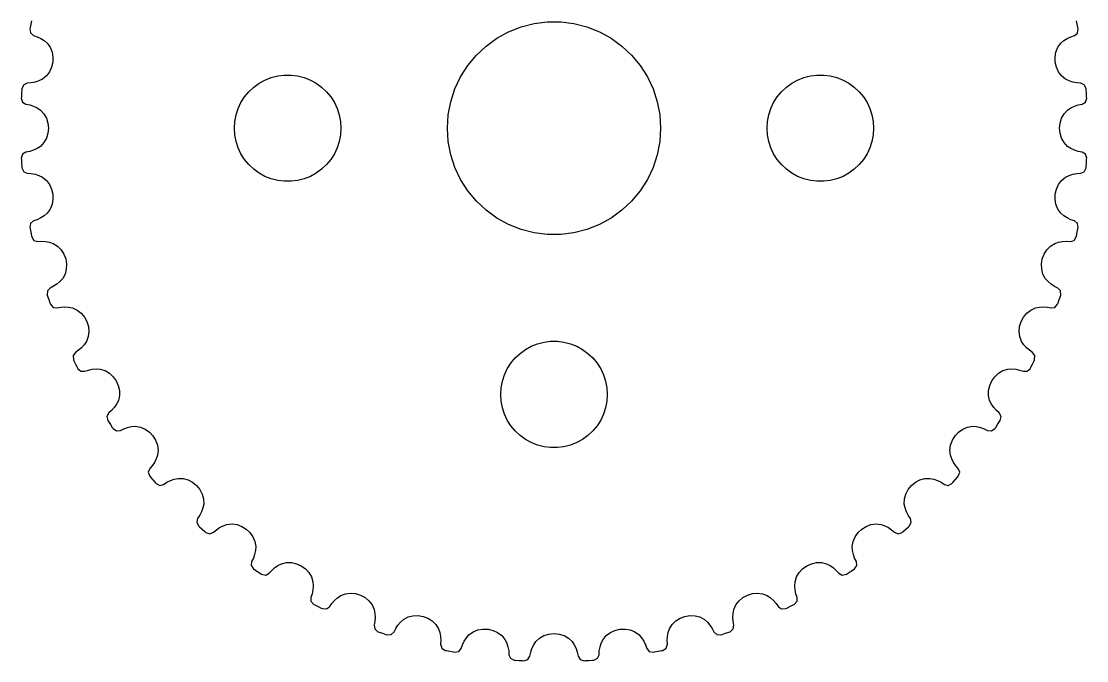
# Model space of a CAD drawing. Header units: metres. Extents: x -15 to 15, y 95 to 125.
# Drawn here: x -15 to 15, y 95 to 113.01 of the extents above; entities that cross this region are included whole.
import ezdxf

# ---------------------------------------------------------------- set-up
doc = ezdxf.new("R2010")
doc.units = ezdxf.units.M

msp = doc.modelspace()

# ---------------------------------------------------------------- linework, layer by layer
for p, q in [((-14.755, 112.835), (-14.762, 112.798)), ((-14.7362, 112.931), (-14.755, 112.835)), ((-14.7167, 113.028), (-14.7362, 112.931)), ((-1.27733, 112.714), (-0.927048, 112.853)), ((-0.927048, 112.853), (-0.562134, 112.947)), ((-0.562134, 112.947), (-0.18837, 112.994)), ((-0.18837, 112.994), (0.18837, 112.994)), ((0.18837, 112.994), (0.562134, 112.947)), ((0.562134, 112.947), (0.927048, 112.853)), ((0.927048, 112.853), (1.27733, 112.714)), ((14.7362, 112.931), (14.7167, 113.028)), ((14.755, 112.835), (14.7362, 112.931)), ((14.762, 112.798), (14.755, 112.835)), ((-14.762, 112.798), (-14.7398, 112.682)), ((-14.7398, 112.682), (-14.6547, 112.614)), ((-14.6547, 112.614), (-14.5506, 112.577)), ((-14.5506, 112.577), (-14.4515, 112.528)), ((-14.4515, 112.528), (-14.358, 112.468)), ((-1.91226, 112.312), (-1.60747, 112.533)), ((-1.60747, 112.533), (-1.27733, 112.714)), ((1.27733, 112.714), (1.60747, 112.533)), ((1.60747, 112.533), (1.91226, 112.312)), ((14.358, 112.467), (14.4515, 112.528)), ((14.4515, 112.528), (14.5506, 112.577)), ((14.5506, 112.577), (14.6547, 112.614)), ((14.6547, 112.614), (14.7399, 112.681)), ((14.7399, 112.681), (14.762, 112.798)), ((-14.358, 112.468), (-14.2707, 112.395)), ((-14.2707, 112.395), (-14.1882, 112.278)), ((-14.1882, 112.278), (-14.1346, 112.145)), ((-2.1869, 112.054), (-1.91226, 112.312)), ((1.91226, 112.312), (2.1869, 112.054)), ((14.1346, 112.145), (14.1882, 112.278)), ((14.1882, 112.278), (14.2707, 112.395)), ((14.2707, 112.395), (14.358, 112.467)), ((-14.1346, 112.145), (-14.1102, 112.003)), ((-14.1102, 112.003), (-14.1147, 111.858)), ((-2.42705, 111.763), (-2.1869, 112.054)), ((2.1869, 112.054), (2.42705, 111.763)), ((14.1102, 112.003), (14.1346, 112.145)), ((14.1147, 111.858), (14.1102, 112.003)), ((-14.1479, 111.717), (-14.2082, 111.586)), ((-14.1147, 111.858), (-14.1479, 111.717)), ((-2.62891, 111.445), (-2.42705, 111.763)), ((2.42705, 111.763), (2.62891, 111.445)), ((14.1479, 111.717), (14.1147, 111.858)), ((14.2082, 111.586), (14.1479, 111.717)), ((-14.5074, 111.333), (-14.6135, 111.298)), ((-14.4043, 111.38), (-14.5074, 111.333)), ((-14.2942, 111.472), (-14.4043, 111.38)), ((-14.2082, 111.586), (-14.2942, 111.472)), ((-8.30373, 111.266), (-8.13866, 111.357)), ((-8.13866, 111.357), (-7.96352, 111.427)), ((-7.96352, 111.427), (-7.78107, 111.473)), ((-7.78107, 111.473), (-7.59418, 111.497)), ((-7.59418, 111.497), (-7.40581, 111.497)), ((-7.40581, 111.497), (-7.21892, 111.473)), ((-7.21892, 111.473), (-7.03647, 111.427)), ((-7.03647, 111.427), (-6.86133, 111.357)), ((-6.86133, 111.357), (-6.69626, 111.266)), ((-2.78932, 111.104), (-2.62891, 111.445)), ((2.62891, 111.445), (2.78932, 111.104)), ((6.69626, 111.266), (6.86133, 111.357)), ((6.86133, 111.357), (7.03647, 111.427)), ((7.03647, 111.427), (7.21892, 111.473)), ((7.21892, 111.473), (7.40581, 111.497)), ((7.40581, 111.497), (7.59418, 111.497)), ((7.59418, 111.497), (7.78107, 111.473)), ((7.78107, 111.473), (7.96352, 111.427)), ((7.96352, 111.427), (8.13866, 111.357)), ((8.13866, 111.357), (8.30373, 111.266)), ((14.2942, 111.472), (14.2082, 111.586)), ((14.4043, 111.38), (14.2942, 111.472)), ((14.5074, 111.333), (14.4043, 111.38)), ((14.6135, 111.298), (14.5074, 111.333)), ((-14.9859, 111.081), (-14.9927, 110.983)), ((-14.9831, 111.118), (-14.9859, 111.081)), ((-14.9316, 111.225), (-14.9831, 111.118)), ((-14.8318, 111.268), (-14.9316, 111.225)), ((-14.7219, 111.277), (-14.8318, 111.268)), ((-14.6135, 111.298), (-14.7219, 111.277)), ((-8.71352, 110.882), (-8.59344, 111.027)), ((-8.59344, 111.027), (-8.45613, 111.156)), ((-8.45613, 111.156), (-8.30373, 111.266)), ((-6.69626, 111.266), (-6.54385, 111.156)), ((-6.54385, 111.156), (-6.40654, 111.027)), ((-6.40654, 111.027), (-6.28647, 110.882)), ((-2.90575, 110.746), (-2.78932, 111.104)), ((2.78932, 111.104), (2.90575, 110.746)), ((6.28647, 110.882), (6.40654, 111.027)), ((6.40654, 111.027), (6.54385, 111.156)), ((6.54385, 111.156), (6.69626, 111.266)), ((8.30373, 111.266), (8.45613, 111.156)), ((8.45613, 111.156), (8.59344, 111.027)), ((8.59344, 111.027), (8.71352, 110.882)), ((14.7219, 111.276), (14.6135, 111.298)), ((14.8318, 111.268), (14.7219, 111.276)), ((14.9316, 111.225), (14.8318, 111.268)), ((14.9831, 111.118), (14.9316, 111.225)), ((14.9859, 111.081), (14.9831, 111.118)), ((14.9927, 110.983), (14.9859, 111.081)), ((-14.9988, 110.885), (-15.0009, 110.847)), ((-15.0009, 110.847), (-14.9638, 110.735)), ((-14.9927, 110.983), (-14.9988, 110.885)), ((-14.9638, 110.735), (-14.8705, 110.678)), ((-8.89465, 110.552), (-8.81445, 110.723)), ((-8.81445, 110.723), (-8.71352, 110.882)), ((-6.28647, 110.882), (-6.18553, 110.723)), ((-6.18553, 110.723), (-6.10533, 110.552)), ((-2.97633, 110.376), (-2.90575, 110.746)), ((2.90575, 110.746), (2.97633, 110.376)), ((6.10533, 110.552), (6.18553, 110.723)), ((6.18553, 110.723), (6.28647, 110.882)), ((8.71352, 110.882), (8.81445, 110.723)), ((8.81445, 110.723), (8.89465, 110.552)), ((14.8705, 110.678), (14.9638, 110.735)), ((14.9638, 110.735), (15.0009, 110.847)), ((14.9988, 110.885), (14.9927, 110.983)), ((15.0009, 110.847), (14.9988, 110.885)), ((-14.8705, 110.678), (-14.7626, 110.656)), ((-14.7626, 110.656), (-14.6579, 110.621)), ((-14.6579, 110.621), (-14.5572, 110.572)), ((-14.5572, 110.572), (-14.4612, 110.512)), ((-14.4612, 110.512), (-14.3641, 110.406)), ((-8.95287, 110.373), (-8.89465, 110.552)), ((-6.10533, 110.552), (-6.04712, 110.373)), ((6.04712, 110.373), (6.10533, 110.552)), ((8.89465, 110.552), (8.95287, 110.373)), ((14.3641, 110.406), (14.4612, 110.512)), ((14.4612, 110.512), (14.5572, 110.572)), ((14.5572, 110.572), (14.6579, 110.62)), ((14.6579, 110.62), (14.7626, 110.656)), ((14.7626, 110.656), (14.8705, 110.678)), ((-14.3641, 110.406), (-14.2937, 110.282)), ((-14.2937, 110.282), (-14.2509, 110.144)), ((-14.2509, 110.144), (-14.2365, 110)), ((-9, 110), (-8.98816, 110.188)), ((-8.98816, 110.188), (-8.95287, 110.373)), ((-6.04712, 110.373), (-6.01183, 110.188)), ((-6.01183, 110.188), (-6, 110)), ((-3, 110), (-2.97633, 110.376)), ((2.97633, 110.376), (3, 110)), ((6, 110), (6.01183, 110.188)), ((6.01183, 110.188), (6.04712, 110.373)), ((8.95287, 110.373), (8.98816, 110.188)), ((8.98816, 110.188), (9, 110)), ((14.2365, 110), (14.2509, 110.144)), ((14.2509, 110.144), (14.2937, 110.282)), ((14.2937, 110.282), (14.3641, 110.406)), ((-14.2509, 109.856), (-14.2937, 109.718)), ((-14.2365, 110), (-14.2509, 109.856)), ((-8.98816, 109.812), (-9, 110)), ((-8.95287, 109.627), (-8.98816, 109.812)), ((-6.01183, 109.812), (-6.04712, 109.627)), ((-6, 110), (-6.01183, 109.812)), ((-2.97633, 109.624), (-3, 110)), ((3, 110), (2.97633, 109.624)), ((6.01183, 109.812), (6, 110)), ((6.04712, 109.627), (6.01183, 109.812)), ((8.98816, 109.812), (8.95287, 109.627)), ((9, 110), (8.98816, 109.812)), ((14.2509, 109.856), (14.2365, 110)), ((14.2937, 109.718), (14.2509, 109.856)), ((-14.3641, 109.594), (-14.4612, 109.488)), ((-14.2937, 109.718), (-14.3641, 109.594)), ((-8.89465, 109.448), (-8.95287, 109.627)), ((-6.04712, 109.627), (-6.10533, 109.448)), ((-2.90575, 109.254), (-2.97633, 109.624)), ((2.97633, 109.624), (2.90575, 109.254)), ((6.10533, 109.448), (6.04712, 109.627)), ((8.95287, 109.627), (8.89465, 109.448)), ((14.3641, 109.594), (14.2937, 109.718)), ((14.4612, 109.488), (14.3641, 109.594)), ((-14.9638, 109.265), (-15.0009, 109.153)), ((-14.8705, 109.322), (-14.9638, 109.265)), ((-14.7626, 109.344), (-14.8705, 109.322)), ((-14.6579, 109.38), (-14.7626, 109.344)), ((-14.5572, 109.428), (-14.6579, 109.38)), ((-14.4612, 109.488), (-14.5572, 109.428)), ((-8.81445, 109.277), (-8.89465, 109.448)), ((-8.71352, 109.118), (-8.81445, 109.277)), ((-6.18553, 109.277), (-6.28647, 109.118)), ((-6.10533, 109.448), (-6.18553, 109.277)), ((-2.78932, 108.896), (-2.90575, 109.254)), ((2.90575, 109.254), (2.78932, 108.896)), ((6.18553, 109.277), (6.10533, 109.448)), ((6.28647, 109.118), (6.18553, 109.277)), ((8.81445, 109.277), (8.71352, 109.118)), ((8.89465, 109.448), (8.81445, 109.277)), ((14.5572, 109.428), (14.4612, 109.488)), ((14.6579, 109.379), (14.5572, 109.428)), ((14.7626, 109.344), (14.6579, 109.379)), ((14.8705, 109.322), (14.7626, 109.344)), ((14.9638, 109.265), (14.8705, 109.322)), ((15.0009, 109.153), (14.9638, 109.265)), ((-15.0009, 109.153), (-14.9988, 109.115)), ((-14.9988, 109.115), (-14.9927, 109.017)), ((-14.9927, 109.017), (-14.9859, 108.919)), ((-14.9859, 108.919), (-14.9831, 108.882)), ((-8.59344, 108.973), (-8.71352, 109.118)), ((-8.45613, 108.844), (-8.59344, 108.973)), ((-6.40654, 108.973), (-6.54385, 108.844)), ((-6.28647, 109.118), (-6.40654, 108.973)), ((6.40654, 108.973), (6.28647, 109.118)), ((6.54385, 108.844), (6.40654, 108.973)), ((8.59344, 108.973), (8.45613, 108.844)), ((8.71352, 109.118), (8.59344, 108.973)), ((14.9831, 108.882), (14.9859, 108.919)), ((14.9859, 108.919), (14.9927, 109.017)), ((14.9927, 109.017), (14.9988, 109.115)), ((14.9988, 109.115), (15.0009, 109.153)), ((-14.9831, 108.882), (-14.9316, 108.775)), ((-14.9316, 108.775), (-14.8318, 108.732)), ((-14.8318, 108.732), (-14.7219, 108.724)), ((-14.7219, 108.724), (-14.6135, 108.702)), ((-14.6135, 108.702), (-14.5074, 108.667)), ((-14.5074, 108.667), (-14.4043, 108.62)), ((-14.4043, 108.62), (-14.2942, 108.528)), ((-8.30373, 108.734), (-8.45613, 108.844)), ((-8.13866, 108.643), (-8.30373, 108.734)), ((-7.96352, 108.573), (-8.13866, 108.643)), ((-6.86133, 108.643), (-7.03647, 108.573)), ((-6.69626, 108.734), (-6.86133, 108.643)), ((-6.54385, 108.844), (-6.69626, 108.734)), ((-2.62891, 108.555), (-2.78932, 108.896)), ((2.78932, 108.896), (2.62891, 108.555)), ((6.69626, 108.734), (6.54385, 108.844)), ((6.86133, 108.643), (6.69626, 108.734)), ((7.03647, 108.573), (6.86133, 108.643)), ((8.13866, 108.643), (7.96352, 108.573)), ((8.30373, 108.734), (8.13866, 108.643)), ((8.45613, 108.844), (8.30373, 108.734)), ((14.2942, 108.528), (14.4043, 108.62)), ((14.4043, 108.62), (14.5074, 108.667)), ((14.5074, 108.667), (14.6135, 108.702)), ((14.6135, 108.702), (14.7219, 108.723)), ((14.7219, 108.723), (14.8318, 108.732)), ((14.8318, 108.732), (14.9316, 108.775)), ((14.9316, 108.775), (14.9831, 108.882)), ((-14.2942, 108.528), (-14.2082, 108.414)), ((-14.2082, 108.414), (-14.1479, 108.283)), ((-7.78107, 108.527), (-7.96352, 108.573)), ((-7.59418, 108.503), (-7.78107, 108.527)), ((-7.40581, 108.503), (-7.59418, 108.503)), ((-7.21892, 108.527), (-7.40581, 108.503)), ((-7.03647, 108.573), (-7.21892, 108.527)), ((-2.42705, 108.237), (-2.62891, 108.555)), ((2.62891, 108.555), (2.42705, 108.237)), ((7.21892, 108.527), (7.03647, 108.573)), ((7.40581, 108.503), (7.21892, 108.527)), ((7.59418, 108.503), (7.40581, 108.503)), ((7.78107, 108.527), (7.59418, 108.503)), ((7.96352, 108.573), (7.78107, 108.527)), ((14.1479, 108.283), (14.2082, 108.414)), ((14.2082, 108.414), (14.2942, 108.528)), ((-14.1479, 108.283), (-14.1147, 108.142)), ((-14.1147, 108.142), (-14.1102, 107.997)), ((-2.1869, 107.946), (-2.42705, 108.237)), ((2.42705, 108.237), (2.1869, 107.946)), ((14.1102, 107.997), (14.1147, 108.142)), ((14.1147, 108.142), (14.1479, 108.283)), ((-14.1882, 107.722), (-14.2707, 107.605)), ((-14.1346, 107.855), (-14.1882, 107.722)), ((-14.1102, 107.997), (-14.1346, 107.855)), ((-1.91226, 107.688), (-2.1869, 107.946)), ((2.1869, 107.946), (1.91226, 107.688)), ((14.1346, 107.855), (14.1102, 107.997)), ((14.1882, 107.722), (14.1346, 107.855)), ((14.2707, 107.605), (14.1882, 107.722)), ((-14.5506, 107.423), (-14.6547, 107.386)), ((-14.4515, 107.472), (-14.5506, 107.423)), ((-14.358, 107.533), (-14.4515, 107.472)), ((-14.2707, 107.605), (-14.358, 107.533)), ((-1.60747, 107.467), (-1.91226, 107.688)), ((-1.27733, 107.286), (-1.60747, 107.467)), ((1.60747, 107.467), (1.27733, 107.286)), ((1.91226, 107.688), (1.60747, 107.467)), ((14.358, 107.532), (14.2707, 107.605)), ((14.4515, 107.472), (14.358, 107.532)), ((14.5506, 107.423), (14.4515, 107.472)), ((14.6547, 107.386), (14.5506, 107.423)), ((-14.7399, 107.319), (-14.762, 107.202)), ((-14.762, 107.202), (-14.755, 107.165)), ((-14.755, 107.165), (-14.7362, 107.069)), ((-14.6547, 107.386), (-14.7399, 107.319)), ((-0.927048, 107.147), (-1.27733, 107.286)), ((-0.562134, 107.053), (-0.927048, 107.147)), ((0.927048, 107.147), (0.562134, 107.053)), ((1.27733, 107.286), (0.927048, 107.147)), ((14.7398, 107.318), (14.6547, 107.386)), ((14.7362, 107.069), (14.755, 107.165)), ((14.762, 107.202), (14.7398, 107.318)), ((14.755, 107.165), (14.762, 107.202)), ((-14.7362, 107.069), (-14.7167, 106.972)), ((-14.7167, 106.972), (-14.709, 106.936)), ((-14.709, 106.936), (-14.644, 106.837)), ((-14.644, 106.837), (-14.5393, 106.807)), ((-14.5393, 106.807), (-14.4293, 106.813)), ((-14.4293, 106.813), (-14.3191, 106.806)), ((-0.18837, 107.006), (-0.562134, 107.053)), ((0.18837, 107.006), (-0.18837, 107.006)), ((0.562134, 107.053), (0.18837, 107.006)), ((14.319, 106.806), (14.4293, 106.813)), ((14.4293, 106.813), (14.5393, 106.807)), ((14.5393, 106.807), (14.644, 106.837)), ((14.644, 106.837), (14.709, 106.936)), ((14.709, 106.936), (14.7167, 106.972)), ((14.7167, 106.972), (14.7362, 107.069)), ((-14.3191, 106.806), (-14.2093, 106.785)), ((-14.2093, 106.785), (-14.101, 106.752)), ((-14.101, 106.752), (-13.9797, 106.675)), ((-13.9797, 106.675), (-13.8795, 106.573)), ((-13.8795, 106.573), (-13.8027, 106.451)), ((13.8027, 106.451), (13.8795, 106.573)), ((13.8795, 106.573), (13.9797, 106.675)), ((13.9797, 106.675), (14.101, 106.752)), ((14.101, 106.752), (14.2093, 106.785)), ((14.2093, 106.785), (14.319, 106.806)), ((-13.8027, 106.451), (-13.7514, 106.315)), ((-13.7514, 106.315), (-13.728, 106.172)), ((13.728, 106.172), (13.7514, 106.315)), ((13.7514, 106.315), (13.8027, 106.451)), ((-13.7337, 106.028), (-13.7695, 105.89)), ((-13.728, 106.172), (-13.7337, 106.028)), ((13.7337, 106.028), (13.728, 106.172)), ((13.7695, 105.89), (13.7337, 106.028)), ((-13.9979, 105.607), (-14.0898, 105.546)), ((-13.9131, 105.68), (-13.9979, 105.607)), ((-13.836, 105.763), (-13.9131, 105.68)), ((-13.7695, 105.89), (-13.836, 105.763)), ((13.836, 105.763), (13.7695, 105.89)), ((13.9131, 105.679), (13.836, 105.763)), ((13.9978, 105.607), (13.9131, 105.679)), ((14.0897, 105.545), (13.9978, 105.607)), ((-14.2637, 105.418), (-14.2705, 105.299)), ((-14.1882, 105.496), (-14.2637, 105.418)), ((-14.0898, 105.546), (-14.1882, 105.496)), ((14.1882, 105.496), (14.0897, 105.545)), ((14.2637, 105.417), (14.1882, 105.496)), ((14.2705, 105.299), (14.2637, 105.417)), ((-14.2705, 105.299), (-14.2588, 105.264)), ((-14.2588, 105.264), (-14.2275, 105.17)), ((-14.2275, 105.17), (-14.1956, 105.077)), ((-14.1956, 105.077), (-14.1832, 105.042)), ((-14.1832, 105.042), (-14.1059, 104.952)), ((14.1058, 104.952), (14.1832, 105.042)), ((14.1832, 105.042), (14.1956, 105.077)), ((14.1956, 105.077), (14.2275, 105.17)), ((14.2275, 105.17), (14.2588, 105.264)), ((14.2588, 105.264), (14.2705, 105.299)), ((-14.1059, 104.952), (-13.9981, 104.936)), ((-13.9981, 104.936), (-13.8899, 104.957)), ((-13.8899, 104.957), (-13.7796, 104.964)), ((-13.7796, 104.964), (-13.6682, 104.958)), ((-13.6682, 104.958), (-13.5564, 104.939)), ((-13.5564, 104.939), (-13.4261, 104.878)), ((-13.4261, 104.878), (-13.3134, 104.79)), ((-13.3134, 104.79), (-13.2214, 104.68)), ((13.2214, 104.68), (13.3134, 104.79)), ((13.3134, 104.79), (13.4261, 104.878)), ((13.4261, 104.878), (13.5564, 104.939)), ((13.5564, 104.939), (13.6681, 104.958)), ((13.6681, 104.958), (13.7796, 104.964)), ((13.7796, 104.964), (13.8899, 104.957)), ((13.8899, 104.957), (13.9981, 104.936)), ((13.9981, 104.936), (14.1058, 104.952)), ((-13.2214, 104.68), (-13.1528, 104.552)), ((-13.1528, 104.552), (-13.1109, 104.413)), ((-13.1109, 104.413), (-13.0979, 104.27)), ((13.0979, 104.27), (13.1109, 104.413)), ((13.1109, 104.413), (13.1528, 104.552)), ((13.1528, 104.552), (13.2214, 104.68)), ((-13.1152, 104.128), (-13.1645, 103.993)), ((-13.0979, 104.27), (-13.1152, 104.128)), ((13.1152, 104.128), (13.0979, 104.27)), ((13.1645, 103.993), (13.1152, 104.128)), ((-13.3047, 103.817), (-13.3878, 103.745)), ((-13.2301, 103.901), (-13.3047, 103.817)), ((-13.1645, 103.993), (-13.2301, 103.901)), ((-0.803726, 103.766), (-0.638657, 103.857)), ((-0.638657, 103.857), (-0.463516, 103.927)), ((-0.463516, 103.927), (-0.281067, 103.973)), ((-0.281067, 103.973), (-0.094177, 103.997)), ((-0.094177, 103.997), (0.094177, 103.997)), ((0.094177, 103.997), (0.281067, 103.973)), ((0.281067, 103.973), (0.463516, 103.927)), ((0.463516, 103.927), (0.638657, 103.857)), ((0.638657, 103.857), (0.803726, 103.766)), ((13.2301, 103.9), (13.1645, 103.993)), ((13.3047, 103.817), (13.2301, 103.9)), ((13.3878, 103.745), (13.3047, 103.817)), ((-13.4789, 103.683), (-13.5436, 103.595)), ((-13.5436, 103.595), (-13.5349, 103.477)), ((-13.3878, 103.745), (-13.4789, 103.683)), ((-1.21352, 103.382), (-1.09344, 103.527)), ((-1.09344, 103.527), (-0.956131, 103.656)), ((-0.956131, 103.656), (-0.803726, 103.766)), ((0.803726, 103.766), (0.956131, 103.656)), ((0.956131, 103.656), (1.09344, 103.527)), ((1.09344, 103.527), (1.21352, 103.382)), ((13.4789, 103.683), (13.3878, 103.745)), ((13.5435, 103.595), (13.4789, 103.683)), ((13.5349, 103.477), (13.5435, 103.595)), ((-13.5349, 103.477), (-13.5186, 103.443)), ((-13.5186, 103.443), (-13.4754, 103.355)), ((-13.4754, 103.355), (-13.4316, 103.267)), ((-13.4316, 103.267), (-13.4146, 103.233)), ((-13.4146, 103.233), (-13.3264, 103.154)), ((-13.1128, 103.187), (-13.0044, 103.208)), ((-13.0044, 103.208), (-12.8931, 103.217)), ((-12.8931, 103.217), (-12.7798, 103.213)), ((-12.7798, 103.213), (-12.6427, 103.17)), ((-1.39465, 103.052), (-1.31445, 103.223)), ((-1.31445, 103.223), (-1.21352, 103.382)), ((1.21352, 103.382), (1.31445, 103.223)), ((1.31445, 103.223), (1.39465, 103.052)), ((12.6427, 103.17), (12.7798, 103.213)), ((12.7798, 103.213), (12.893, 103.217)), ((12.893, 103.217), (13.0043, 103.208)), ((13.0043, 103.208), (13.1127, 103.187)), ((13.3263, 103.154), (13.4146, 103.233)), ((13.4146, 103.233), (13.4316, 103.267)), ((13.4316, 103.267), (13.4754, 103.355)), ((13.4754, 103.355), (13.5186, 103.443)), ((13.5186, 103.443), (13.5349, 103.477)), ((-13.3264, 103.154), (-13.2174, 103.152)), ((-13.2174, 103.152), (-13.1128, 103.187)), ((-12.6427, 103.17), (-12.5195, 103.097)), ((-12.5195, 103.097), (-12.4138, 102.999)), ((-12.4138, 102.999), (-12.3292, 102.882)), ((-1.45287, 102.873), (-1.39465, 103.052)), ((1.39465, 103.052), (1.45287, 102.873)), ((12.3292, 102.882), (12.4138, 102.999)), ((12.4138, 102.999), (12.5195, 103.097)), ((12.5195, 103.097), (12.6427, 103.17)), ((13.1127, 103.187), (13.2174, 103.152)), ((13.2174, 103.152), (13.3263, 103.154)), ((-12.3292, 102.882), (-12.2695, 102.75)), ((-12.2695, 102.75), (-12.2379, 102.609)), ((-12.2379, 102.609), (-12.2366, 102.466)), ((-1.5, 102.5), (-1.48816, 102.688)), ((-1.48816, 102.688), (-1.45287, 102.873)), ((1.45287, 102.873), (1.48816, 102.688)), ((1.48816, 102.688), (1.5, 102.5)), ((12.2366, 102.466), (12.2379, 102.609)), ((12.2379, 102.609), (12.2695, 102.75)), ((12.2695, 102.75), (12.3292, 102.882)), ((-12.2678, 102.326), (-12.3208, 102.226)), ((-12.2366, 102.466), (-12.2678, 102.326)), ((-1.48816, 102.312), (-1.5, 102.5)), ((-1.45287, 102.127), (-1.48816, 102.312)), ((1.48816, 102.312), (1.45287, 102.127)), ((1.5, 102.5), (1.48816, 102.312)), ((12.2678, 102.326), (12.2366, 102.466)), ((12.3207, 102.226), (12.2678, 102.326)), ((-12.4567, 102.051), (-12.539, 101.977)), ((-12.3839, 102.134), (-12.4567, 102.051)), ((-12.3208, 102.226), (-12.3839, 102.134)), ((-1.39465, 101.948), (-1.45287, 102.127)), ((1.45287, 102.127), (1.39465, 101.948)), ((12.3839, 102.134), (12.3207, 102.226)), ((12.4567, 102.051), (12.3839, 102.134)), ((12.539, 101.977), (12.4567, 102.051)), ((-12.539, 101.977), (-12.5917, 101.882)), ((-12.5917, 101.882), (-12.5677, 101.766)), ((-12.5677, 101.766), (-12.5471, 101.735)), ((-12.5471, 101.735), (-12.4927, 101.653)), ((-1.31445, 101.777), (-1.39465, 101.948)), ((-1.21352, 101.618), (-1.31445, 101.777)), ((1.31445, 101.777), (1.21352, 101.618)), ((1.39465, 101.948), (1.31445, 101.777)), ((12.4927, 101.653), (12.5471, 101.735)), ((12.5916, 101.882), (12.539, 101.977)), ((12.5471, 101.735), (12.5677, 101.766)), ((12.5677, 101.766), (12.5916, 101.882)), ((-12.4927, 101.653), (-12.4378, 101.571)), ((-12.4378, 101.571), (-12.4166, 101.54)), ((-12.4166, 101.54), (-12.3188, 101.474)), ((-12.3188, 101.474), (-12.2105, 101.486)), ((-12.2105, 101.486), (-12.1113, 101.534)), ((-12.1113, 101.534), (-12.0067, 101.569)), ((-12.0067, 101.569), (-11.8974, 101.592)), ((-11.8974, 101.592), (-11.7845, 101.603)), ((-11.7845, 101.603), (-11.643, 101.578)), ((-11.643, 101.578), (-11.5114, 101.522)), ((-11.5114, 101.522), (-11.3939, 101.439)), ((-11.3939, 101.439), (-11.2946, 101.333)), ((-1.09344, 101.473), (-1.21352, 101.618)), ((-0.956131, 101.344), (-1.09344, 101.473)), ((1.09344, 101.473), (0.956131, 101.344)), ((1.21352, 101.618), (1.09344, 101.473)), ((11.2946, 101.333), (11.3939, 101.439)), ((11.3939, 101.439), (11.5114, 101.522)), ((11.5114, 101.522), (11.643, 101.578)), ((11.643, 101.578), (11.7845, 101.603)), ((11.7845, 101.603), (11.8973, 101.592)), ((11.8973, 101.592), (12.0066, 101.569)), ((12.0066, 101.569), (12.1113, 101.534)), ((12.1113, 101.534), (12.2105, 101.486)), ((12.2105, 101.486), (12.3187, 101.473)), ((12.3187, 101.473), (12.4166, 101.54)), ((12.4166, 101.54), (12.4378, 101.571)), ((12.4378, 101.571), (12.4927, 101.653)), ((-11.2946, 101.333), (-11.2182, 101.21)), ((-11.2182, 101.21), (-11.1685, 101.075)), ((-0.803726, 101.234), (-0.956131, 101.344)), ((-0.638657, 101.143), (-0.803726, 101.234)), ((-0.463516, 101.073), (-0.638657, 101.143)), ((0.638657, 101.143), (0.463516, 101.073)), ((0.803726, 101.234), (0.638657, 101.143)), ((0.956131, 101.344), (0.803726, 101.234)), ((11.1685, 101.075), (11.2182, 101.21)), ((11.2182, 101.21), (11.2946, 101.333)), ((-11.1685, 101.075), (-11.1485, 100.933)), ((-11.1485, 100.933), (-11.1612, 100.79)), ((-0.281067, 101.027), (-0.463516, 101.073)), ((-0.094177, 101.003), (-0.281067, 101.027)), ((0.094177, 101.003), (-0.094177, 101.003)), ((0.281067, 101.027), (0.094177, 101.003)), ((0.463516, 101.073), (0.281067, 101.027)), ((11.1485, 100.933), (11.1685, 101.075)), ((11.1612, 100.79), (11.1485, 100.933)), ((-11.2512, 100.585), (-11.3126, 100.493)), ((-11.2007, 100.684), (-11.2512, 100.585)), ((-11.1612, 100.79), (-11.2007, 100.684)), ((11.2006, 100.684), (11.1612, 100.79)), ((11.2511, 100.585), (11.2006, 100.684)), ((11.3125, 100.493), (11.2511, 100.585)), ((-11.3845, 100.409), (-11.4243, 100.308)), ((-11.4243, 100.308), (-11.3854, 100.196)), ((-11.3126, 100.493), (-11.3845, 100.409)), ((11.3845, 100.409), (11.3125, 100.493)), ((11.4243, 100.308), (11.3845, 100.409)), ((11.3854, 100.196), (11.4243, 100.308)), ((-11.3854, 100.196), (-11.3609, 100.168)), ((-11.3609, 100.168), (-11.2963, 100.093)), ((-11.2963, 100.093), (-11.2312, 100.02)), ((-11.2312, 100.02), (-11.2061, 99.9917)), ((-11.2061, 99.9917), (-11.1005, 99.9386)), ((-11.1005, 99.9386), (-10.9947, 99.9647)), ((-10.9947, 99.9647), (-10.9026, 100.025)), ((-10.9026, 100.025), (-10.8035, 100.074)), ((-10.8035, 100.074), (-10.6982, 100.111)), ((-10.6982, 100.111), (-10.5877, 100.136)), ((-10.5877, 100.136), (-10.4441, 100.13)), ((-10.4441, 100.13), (-10.3063, 100.092)), ((-10.3063, 100.092), (-10.179, 100.025)), ((-10.179, 100.025), (-10.0667, 99.9333)), ((-10.0667, 99.9333), (-9.9749, 99.821)), ((9.9749, 99.821), (10.0667, 99.9333)), ((10.0667, 99.9333), (10.179, 100.025)), ((10.179, 100.025), (10.3063, 100.092)), ((10.3063, 100.092), (10.4441, 100.13)), ((10.4441, 100.13), (10.5877, 100.136)), ((10.5877, 100.136), (10.6981, 100.111)), ((10.6981, 100.111), (10.8034, 100.074)), ((10.8034, 100.074), (10.9026, 100.025)), ((10.9026, 100.025), (10.9947, 99.9647)), ((10.9947, 99.9647), (11.1004, 99.9385)), ((11.1004, 99.9385), (11.2061, 99.9917)), ((11.2061, 99.9917), (11.2312, 100.02)), ((11.2312, 100.02), (11.2963, 100.093)), ((11.2963, 100.093), (11.3609, 100.168)), ((11.3609, 100.168), (11.3854, 100.196)), ((-9.9749, 99.821), (-9.908, 99.6937)), ((-9.908, 99.6937), (-9.86972, 99.5559)), ((9.86972, 99.5559), (9.908, 99.6937)), ((9.908, 99.6937), (9.9749, 99.821)), ((-9.86359, 99.4123), (-9.8889, 99.3019)), ((-9.86972, 99.5559), (-9.86359, 99.4123)), ((9.86359, 99.4123), (9.86972, 99.5559)), ((9.88878, 99.3018), (9.86359, 99.4123)), ((-9.97484, 99.0974), (-10.0353, 99.0053)), ((-9.92603, 99.1966), (-9.97484, 99.0974)), ((-9.8889, 99.3019), (-9.92603, 99.1966)), ((9.9259, 99.1965), (9.88878, 99.3018)), ((9.97481, 99.0974), (9.9259, 99.1965)), ((10.0353, 99.0053), (9.97481, 99.0974)), ((-10.0353, 99.0053), (-10.0615, 98.8996)), ((-10.0615, 98.8996), (-10.0083, 98.7939)), ((-10.0083, 98.7939), (-9.9803, 98.7688)), ((-9.9803, 98.7688), (-9.90659, 98.7037)), ((-9.50735, 98.6875), (-9.41548, 98.7489)), ((-9.41548, 98.7489), (-9.31596, 98.7994)), ((-9.31596, 98.7994), (-9.20963, 98.8388)), ((-9.20963, 98.8388), (-9.06651, 98.8515)), ((-9.06651, 98.8515), (-8.9249, 98.8315)), ((-8.9249, 98.8315), (-8.7899, 98.7818)), ((-8.7899, 98.7818), (-8.66664, 98.7054)), ((8.66664, 98.7054), (8.7899, 98.7818)), ((8.7899, 98.7818), (8.9249, 98.8315)), ((8.9249, 98.8315), (9.06651, 98.8515)), ((9.06651, 98.8515), (9.20963, 98.8388)), ((9.20963, 98.8388), (9.31583, 98.7993)), ((9.31583, 98.7993), (9.41536, 98.7488)), ((9.41536, 98.7488), (9.50731, 98.6874)), ((9.90659, 98.7037), (9.9803, 98.7688)), ((9.9803, 98.7688), (10.0083, 98.7939)), ((10.0083, 98.7939), (10.0614, 98.8995)), ((10.0614, 98.8995), (10.0353, 99.0053)), ((-9.90659, 98.7037), (-9.83243, 98.6391)), ((-9.83243, 98.6391), (-9.80392, 98.6146)), ((-9.80392, 98.6146), (-9.69226, 98.5757)), ((-9.69226, 98.5757), (-9.59076, 98.6155)), ((-9.59076, 98.6155), (-9.50735, 98.6875)), ((-8.66664, 98.7054), (-8.56094, 98.6061)), ((-8.56094, 98.6061), (-8.478, 98.4886)), ((-8.478, 98.4886), (-8.42204, 98.357)), ((8.42204, 98.357), (8.478, 98.4886)), ((8.478, 98.4886), (8.56094, 98.6061)), ((8.56094, 98.6061), (8.66664, 98.7054)), ((9.50731, 98.6874), (9.59076, 98.6155)), ((9.59076, 98.6155), (9.69215, 98.5757)), ((9.69215, 98.5757), (9.80392, 98.6146)), ((9.80392, 98.6146), (9.83243, 98.6391)), ((9.83243, 98.6391), (9.90659, 98.7037)), ((-8.42204, 98.357), (-8.39723, 98.2155)), ((-8.39723, 98.2155), (-8.40791, 98.1027)), ((8.39723, 98.2155), (8.42204, 98.357)), ((8.40778, 98.1026), (8.39723, 98.2155)), ((-8.46643, 97.8887), (-8.51434, 97.7895)), ((-8.43097, 97.9934), (-8.46643, 97.8887)), ((-8.40791, 98.1027), (-8.43097, 97.9934)), ((8.43085, 97.9933), (8.40778, 98.1026)), ((8.46638, 97.8887), (8.43085, 97.9933)), ((8.51434, 97.7895), (8.46638, 97.8887)), ((-8.51434, 97.7895), (-8.52655, 97.6813)), ((-8.52655, 97.6813), (-8.46002, 97.5834)), ((-8.46002, 97.5834), (-8.42896, 97.5622)), ((-8.42896, 97.5622), (-8.34737, 97.5073)), ((-8.34737, 97.5073), (-8.26543, 97.4529)), ((-8.02272, 97.461), (-7.94943, 97.5433)), ((-7.94943, 97.5433), (-7.86636, 97.6161)), ((-7.86636, 97.6161), (-7.77429, 97.6793)), ((-7.77429, 97.6793), (-7.67401, 97.7322)), ((-7.67401, 97.7322), (-7.53378, 97.7634)), ((-7.53378, 97.7634), (-7.39076, 97.7621)), ((-7.39076, 97.7621), (-7.25043, 97.7305)), ((-7.25043, 97.7305), (-7.11826, 97.6708)), ((-7.11826, 97.6708), (-7.0005, 97.5862)), ((-7.0005, 97.5862), (-6.90292, 97.4805)), ((6.90292, 97.4805), (7.0005, 97.5862)), ((7.0005, 97.5862), (7.11826, 97.6708)), ((7.11826, 97.6708), (7.25043, 97.7305)), ((7.25043, 97.7305), (7.39076, 97.7621)), ((7.39076, 97.7621), (7.53378, 97.7634)), ((7.53378, 97.7634), (7.67401, 97.7322)), ((7.67401, 97.7322), (7.77414, 97.6792)), ((7.77414, 97.6792), (7.86623, 97.6161)), ((7.86623, 97.6161), (7.94939, 97.5433)), ((7.94939, 97.5433), (8.02272, 97.461)), ((8.26543, 97.4529), (8.34737, 97.5073)), ((8.34737, 97.5073), (8.42896, 97.5622)), ((8.42896, 97.5622), (8.46002, 97.5834)), ((8.46002, 97.5834), (8.52644, 97.6812)), ((8.52644, 97.6812), (8.51434, 97.7895)), ((-8.26543, 97.4529), (-8.23395, 97.4323)), ((-8.23395, 97.4323), (-8.11818, 97.4084)), ((-8.11818, 97.4084), (-8.02272, 97.461)), ((-6.90292, 97.4805), (-6.83028, 97.3573)), ((-6.83028, 97.3573), (-6.7872, 97.2202)), ((-6.7872, 97.2202), (-6.78307, 97.107)), ((6.78291, 97.1069), (6.7872, 97.2202)), ((6.7872, 97.2202), (6.83028, 97.3573)), ((6.83028, 97.3573), (6.90292, 97.4805)), ((8.02272, 97.461), (8.11806, 97.4083)), ((8.11806, 97.4083), (8.23395, 97.4323)), ((8.23395, 97.4323), (8.26543, 97.4529)), ((-6.79167, 96.9957), (-6.81316, 96.8873)), ((-6.78307, 97.107), (-6.79167, 96.9957)), ((6.79153, 96.9956), (6.78291, 97.1069)), ((6.81311, 96.8872), (6.79153, 96.9956)), ((-6.81316, 96.8873), (-6.84772, 96.7826)), ((-6.84772, 96.7826), (-6.84569, 96.6737)), ((-6.84569, 96.6737), (-6.76695, 96.5854)), ((-6.31743, 96.5211), (-6.25549, 96.6122)), ((-6.25549, 96.6122), (-6.18265, 96.6953)), ((-6.18265, 96.6953), (-6.09959, 96.7699)), ((-6.09959, 96.7699), (-6.0071, 96.8355)), ((-6.0071, 96.8355), (-5.87213, 96.8848)), ((-5.87213, 96.8848), (-5.73016, 96.9021)), ((-5.73016, 96.9021), (-5.5869, 96.8891)), ((-5.5869, 96.8891), (-5.44807, 96.8472)), ((-5.44807, 96.8472), (-5.32028, 96.7786)), ((-5.32028, 96.7786), (-5.20975, 96.6866)), ((-5.20975, 96.6866), (-5.12163, 96.5739)), ((5.12163, 96.5739), (5.20975, 96.6866)), ((5.20975, 96.6866), (5.32028, 96.7786)), ((5.32028, 96.7786), (5.44807, 96.8472)), ((5.44807, 96.8472), (5.5869, 96.8891)), ((5.5869, 96.8891), (5.73016, 96.9021)), ((5.73016, 96.9021), (5.87213, 96.8848)), ((5.87213, 96.8848), (6.0071, 96.8355)), ((6.0071, 96.8355), (6.09944, 96.7699)), ((6.09944, 96.7699), (6.18251, 96.6953)), ((6.18251, 96.6953), (6.25545, 96.6122)), ((6.25545, 96.6122), (6.31743, 96.5211)), ((6.76695, 96.5854), (6.84557, 96.6736)), ((6.84772, 96.7826), (6.81311, 96.8872)), ((6.84557, 96.6736), (6.84772, 96.7826)), ((-6.76695, 96.5854), (-6.73338, 96.5684)), ((-6.73338, 96.5684), (-6.64532, 96.5246)), ((-6.64532, 96.5246), (-6.55699, 96.4814)), ((-6.55699, 96.4814), (-6.5231, 96.4651)), ((-6.5231, 96.4651), (-6.4052, 96.4565)), ((-6.4052, 96.4565), (-6.31743, 96.5211)), ((-5.12163, 96.5739), (-5.06104, 96.4436)), ((-5.06104, 96.4436), (-5.04216, 96.3319)), ((-5.04216, 96.3319), (-5.03616, 96.2204)), ((5.03603, 96.2204), (5.04201, 96.3318)), ((5.04201, 96.3318), (5.06104, 96.4436)), ((5.06104, 96.4436), (5.12163, 96.5739)), ((6.31743, 96.5211), (6.40506, 96.4564)), ((6.40506, 96.4564), (6.5231, 96.4651)), ((6.5231, 96.4651), (6.55699, 96.4814)), ((6.55699, 96.4814), (6.64532, 96.5246)), ((6.64532, 96.5246), (6.73338, 96.5684)), ((6.73338, 96.5684), (6.76695, 96.5854)), ((-5.04332, 96.1101), (-5.06392, 96.0019)), ((-5.03616, 96.2204), (-5.04332, 96.1101)), ((-4.39314, 96.0022), (-4.32054, 96.0869)), ((-4.32054, 96.0869), (-4.2374, 96.164)), ((-4.2374, 96.164), (-4.11002, 96.2305)), ((-4.11002, 96.2305), (-3.97153, 96.2663)), ((-3.97153, 96.2663), (-3.82779, 96.272)), ((-3.82779, 96.272), (-3.68468, 96.2486)), ((-3.68468, 96.2486), (-3.54903, 96.1973)), ((-3.54903, 96.1973), (-3.42743, 96.1205)), ((-3.42743, 96.1205), (-3.32536, 96.0203)), ((-3.32536, 96.0203), (-3.24828, 95.899)), ((3.24828, 95.899), (3.32536, 96.0203)), ((3.32536, 96.0203), (3.42743, 96.1205)), ((3.42743, 96.1205), (3.54903, 96.1973)), ((3.54903, 96.1973), (3.68468, 96.2486)), ((3.68468, 96.2486), (3.82779, 96.272)), ((3.82779, 96.272), (3.97153, 96.2663)), ((3.97153, 96.2663), (4.11002, 96.2305)), ((4.11002, 96.2305), (4.2374, 96.164)), ((4.2374, 96.164), (4.32037, 96.0869)), ((4.32037, 96.0869), (4.39299, 96.0021)), ((5.04326, 96.1101), (5.03603, 96.2204)), ((5.06392, 96.0019), (5.04326, 96.1101)), ((-5.06392, 96.0019), (-5.0477, 95.8942)), ((-5.0477, 95.8942), (-4.95808, 95.8168)), ((-4.95808, 95.8168), (-4.92259, 95.8044)), ((-4.92259, 95.8044), (-4.82957, 95.7725)), ((-4.82957, 95.7725), (-4.73636, 95.7412)), ((-4.73636, 95.7412), (-4.70062, 95.7295)), ((-4.70062, 95.7295), (-4.58261, 95.7363)), ((-4.58261, 95.7363), (-4.50403, 95.8118)), ((-4.50403, 95.8118), (-4.45453, 95.9103)), ((-4.45453, 95.9103), (-4.39314, 96.0022)), ((-3.24828, 95.899), (-3.21498, 95.7907)), ((-3.21498, 95.7907), (-3.19449, 95.681)), ((-2.46756, 95.642), (-2.39519, 95.7293)), ((-2.39519, 95.7293), (-2.27757, 95.8118)), ((-2.27757, 95.8118), (-2.14494, 95.8654)), ((-2.14494, 95.8654), (-2.00317, 95.8898)), ((-2.00317, 95.8898), (-1.85823, 95.8853)), ((-1.85823, 95.8853), (-1.71706, 95.8521)), ((-1.71706, 95.8521), (-1.58646, 95.7918)), ((-1.58646, 95.7918), (-1.47218, 95.7058)), ((-1.47218, 95.7058), (-1.37994, 95.5957)), ((-0.406158, 95.6359), (-0.281647, 95.7063)), ((-0.281647, 95.7063), (-0.144287, 95.7491)), ((-0.144287, 95.7491), (0, 95.7635)), ((0, 95.7635), (0.144287, 95.7491)), ((0.144287, 95.7491), (0.281647, 95.7063)), ((0.281647, 95.7063), (0.406158, 95.6359)), ((1.37994, 95.5957), (1.47218, 95.7058)), ((1.47218, 95.7058), (1.58646, 95.7918)), ((1.58646, 95.7918), (1.71706, 95.8521)), ((1.71706, 95.8521), (1.85823, 95.8853)), ((1.85823, 95.8853), (2.00317, 95.8898)), ((2.00317, 95.8898), (2.14494, 95.8654)), ((2.14494, 95.8654), (2.27757, 95.8118)), ((2.27757, 95.8118), (2.39519, 95.7293)), ((2.39519, 95.7293), (2.46739, 95.642)), ((3.19434, 95.6809), (3.21481, 95.7907)), ((3.21481, 95.7907), (3.24828, 95.899)), ((4.39299, 96.0021), (4.45447, 95.9102)), ((4.45447, 95.9102), (4.50403, 95.8118)), ((4.50403, 95.8118), (4.58247, 95.7363)), ((4.58247, 95.7363), (4.70062, 95.7295)), ((4.70062, 95.7295), (4.73636, 95.7412)), ((4.73636, 95.7412), (4.82957, 95.7725)), ((4.82957, 95.7725), (4.92259, 95.8044)), ((4.92259, 95.8044), (4.95808, 95.8168)), ((4.95808, 95.8168), (5.04756, 95.8941)), ((5.04756, 95.8941), (5.06392, 96.0019)), ((-3.19449, 95.681), (-3.18718, 95.5707)), ((-3.18718, 95.5707), (-3.19348, 95.4607)), ((-3.19348, 95.4607), (-3.16333, 95.356)), ((-2.61356, 95.3453), (-2.57733, 95.4494)), ((-2.57733, 95.4494), (-2.52847, 95.5485)), ((-2.52847, 95.5485), (-2.46756, 95.642)), ((-1.37994, 95.5957), (-1.33279, 95.4926)), ((-1.33279, 95.4926), (-1.29814, 95.3865)), ((-0.620544, 95.3421), (-0.572357, 95.4428)), ((-0.572357, 95.4428), (-0.511993, 95.5388)), ((-0.511993, 95.5388), (-0.406158, 95.6359)), ((0.406158, 95.6359), (0.511993, 95.5388)), ((0.511993, 95.5388), (0.572189, 95.4428)), ((0.572189, 95.4428), (0.620392, 95.3421)), ((1.29799, 95.3865), (1.33263, 95.4926)), ((1.33263, 95.4926), (1.37994, 95.5957)), ((2.46739, 95.642), (2.52832, 95.5485)), ((2.52832, 95.5485), (2.57729, 95.4494)), ((2.57729, 95.4494), (2.61356, 95.3453)), ((3.16319, 95.356), (3.19348, 95.4607)), ((3.18712, 95.5707), (3.19434, 95.6809)), ((3.19348, 95.4607), (3.18712, 95.5707)), ((-3.16333, 95.356), (-3.06439, 95.291)), ((-3.06439, 95.291), (-3.02759, 95.2833)), ((-3.02759, 95.2833), (-2.9312, 95.2638)), ((-2.9312, 95.2638), (-2.83469, 95.245)), ((-2.83469, 95.245), (-2.79773, 95.238)), ((-2.79773, 95.238), (-2.68161, 95.2602)), ((-2.68161, 95.2602), (-2.61356, 95.3453)), ((-1.29814, 95.3865), (-1.2765, 95.2781)), ((-1.2765, 95.2781), (-1.26839, 95.1682)), ((-1.26839, 95.1682), (-1.22484, 95.0684)), ((-0.734741, 95.0362), (-0.678375, 95.1295)), ((-0.678375, 95.1295), (-0.656052, 95.2374)), ((-0.656052, 95.2374), (-0.620544, 95.3421)), ((0.620392, 95.3421), (0.655991, 95.2374)), ((0.655991, 95.2374), (0.678375, 95.1295)), ((0.678375, 95.1295), (0.734589, 95.0362)), ((1.2247, 95.0684), (1.26839, 95.1682)), ((1.26839, 95.1682), (1.27646, 95.2781)), ((1.27646, 95.2781), (1.29799, 95.3865)), ((2.61356, 95.3453), (2.68147, 95.2601)), ((2.68147, 95.2601), (2.79773, 95.238)), ((2.79773, 95.238), (2.83469, 95.245)), ((2.83469, 95.245), (2.9312, 95.2638)), ((2.9312, 95.2638), (3.02759, 95.2833)), ((3.02759, 95.2833), (3.06439, 95.291)), ((3.06439, 95.291), (3.16319, 95.356)), ((-1.22484, 95.0684), (-1.11827, 95.0169)), ((-1.11827, 95.0169), (-1.08076, 95.0141)), ((-1.08076, 95.0141), (-0.982666, 95.0073)), ((-0.982666, 95.0073), (-0.884521, 95.0012)), ((-0.884521, 95.0012), (-0.84697, 94.9991)), ((-0.84697, 94.9991), (-0.734741, 95.0362)), ((0.734589, 95.0362), (0.84697, 94.9991)), ((0.84697, 94.9991), (0.884521, 95.0012)), ((0.884521, 95.0012), (0.982666, 95.0073)), ((0.982666, 95.0073), (1.08076, 95.0141)), ((1.08076, 95.0141), (1.11827, 95.0169)), ((1.11827, 95.0169), (1.2247, 95.0684))]:
    msp.add_line(p, q)

doc.saveas('drawing.dxf')
